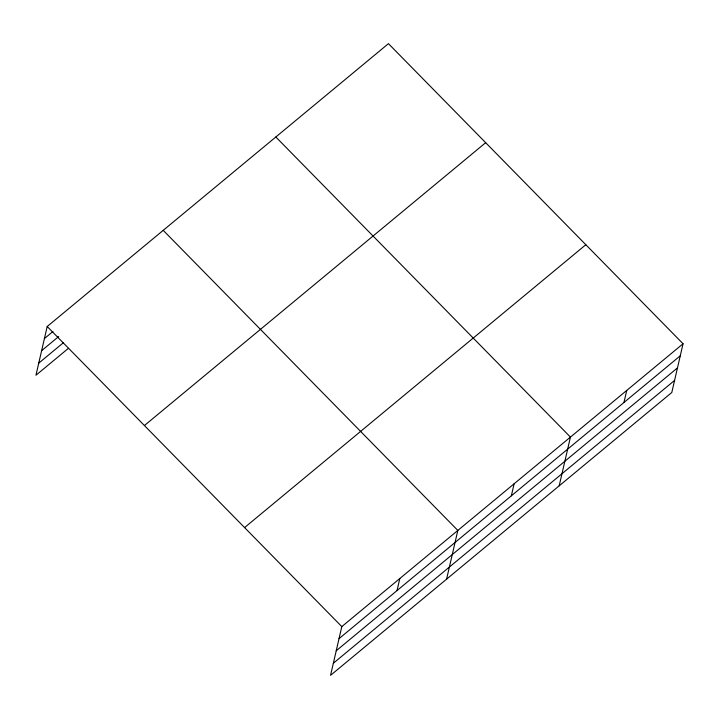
<?xml version="1.0" encoding="UTF-8"?>
<svg xmlns="http://www.w3.org/2000/svg" width="719" height="719" viewBox="0 0 719 719"><rect width="100%" height="100%" fill="white"/><g stroke="black" fill="none" stroke-linecap="round" stroke-linejoin="round"><path stroke-width="1.08" d="M683.05 343.754L341.804 626.609L330.551 675.348L671.798 392.493L683.05 343.754L388.449 43.652L47.202 326.507L35.95 375.246L68.368 348.373M397.032 590.578L399.818 578.516M446.58 579.172L457.832 530.433L163.222 230.341M511.353 495.822L514.13 483.761M559.184 485.837L570.437 437.089L275.835 136.996M623.957 402.478L626.743 390.426M44.416 338.568L52.954 331.495M41.621 350.674L58.688 336.528M38.745 363.14L63.488 342.639M144.42 425.54L485.667 142.686M244.586 527.575L585.832 244.721M339.017 638.661L680.264 355.806M336.231 650.767L677.469 367.912M333.346 663.242L674.593 380.387M47.202 326.507L341.804 626.609"/></g></svg>
